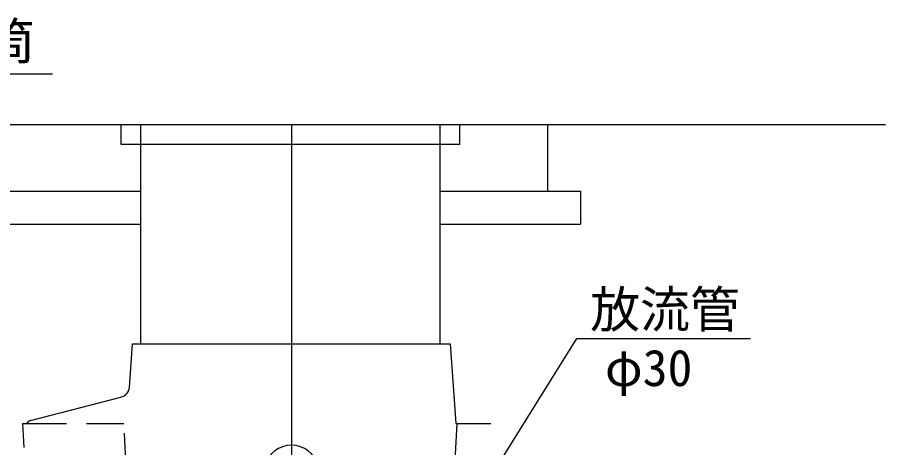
# Model space of a CAD drawing. Units: millimetres, scale not verified. Extents: x -8093 to 8093, y -5792 to 5792.
# Drawn here: x -3688 to -2382, y -1516 to -868 of the extents above; entities that cross this region are included whole.
import ezdxf
from ezdxf.enums import TextEntityAlignment as Align

# ---------------------------------------------------------------- set-up
doc = ezdxf.new("R2010")
doc.units = ezdxf.units.MM
doc.header["$LTSCALE"] = 30
doc.linetypes.add('DASHED2', pattern=[3, 2, -1])
doc.linetypes.add('LONG_CHAIN', pattern=[21, 18, -1, 1, -1])
doc.layers.add('0-1_00クル-フ-0躯体', color=3, linetype='Continuous', lineweight=25)
doc.layers.add('0-2_00クル-フ-1機器', color=2, linetype='Continuous', lineweight=25)
doc.styles.add('ＭＳ ゴシック', font='')
doc.styles.get('ＭＳ ゴシック').set_extended_font_data('MS Gothic')

msp = doc.modelspace()

# ---------------------------------------------------------------- linework, layer by layer
at = {"layer": '0-1_00クル-フ-0躯体', "color": 4}
for p, q in [((-3888.12, -952.63), (-3635.65, -952.63)), ((-2960.88, -1535), (-2846.45, -1351.4)), ((-2846.45, -1351.4), (-2585.27, -1351.4))]:
    msp.add_line(p, q, dxfattribs=at)
at = {"layer": '0-1_00クル-フ-0躯体', "linetype": 'LONG_CHAIN'}
msp.add_line((-3275.74, -1029.3), (-3275.74, -2084.09), dxfattribs=at)
at = {"layer": '0-1_00クル-フ-0躯体'}
for p, q in [((-3519.56, -1424.99), (-3514.82, -1359.3)), ((-3514.82, -1359.3), (-3037.19, -1359.3)), ((-3037.19, -1359.3), (-3028.27, -1479)), ((-3668.56, -1474.76), (-3532.45, -1439.41)), ((-3680, -1479), (-3674.17, -1479)), ((-3678.1, -1515.3), (-3680, -1479)), ((-3026.99, -1479), (-3029.92, -1535)), ((-3028.27, -1479), (-2975.74, -1479))]:
    msp.add_line(p, q, dxfattribs=at)
at = {"layer": '0-1_00クル-フ-0躯体', "linetype": 'DASHED2'}
for p in [(-3674.17, -1479), (-3500.55, -2002.85)]:
    msp.add_line(p, (-3528.01, -1479), dxfattribs=at)
at = {"layer": '0-1_00クル-フ-0躯体'}
for centre, radius, start, end in [((-3536.24, -1423.04), 16.8, 283.05229, 355.83804), ((-3666.24, -1483.66), 9.2, 104.5603, 149.53485), ((-3275.74, -1554), 42, 303.20385, 236.79618)]:
    msp.add_arc(centre, radius, start, end, dxfattribs=at)
at = {"layer": '0-2_00クル-フ-1機器'}
for p, q in [((-4740.74, -1029.3), (-2381.72, -1029.3)), ((-3532.24, -1059.2), (-3532.24, -1029.3)), ((-3502.25, -1359.2), (-3502.25, -1029.3)), ((-3052.25, -1359.2), (-3052.25, -1029.3)), ((-3022.24, -1059.2), (-3022.24, -1029.3)), ((-2890.74, -1029.3), (-2890.74, -1129.3)), ((-3022.24, -1059.2), (-3532.24, -1059.2)), ((-4010.74, -1129.3), (-3502.25, -1129.3)), ((-3052.25, -1129.3), (-2840.74, -1129.3)), ((-2840.74, -1129.3), (-2840.74, -1179.3)), ((-4010.74, -1179.3), (-3502.25, -1179.3)), ((-3052.25, -1179.3), (-2840.74, -1179.3))]:
    msp.add_line(p, q, dxfattribs=at)

# ---------------------------------------------------------------- texts
at = {"layer": '0-1_00クル-フ-0躯体', "color": 4, "style": 'ＭＳ ゴシック'}
for s, p in [('薬剤筒', (-3886.82, -947.69)), ('放流管\u3000', (-2826.24, -1351.4)), ('φ30', (-2804.16, -1439.34))]:
    msp.add_text(s, height=54.99, dxfattribs=at).set_placement(p, align=Align.BOTTOM_LEFT)

doc.saveas('drawing.dxf')
